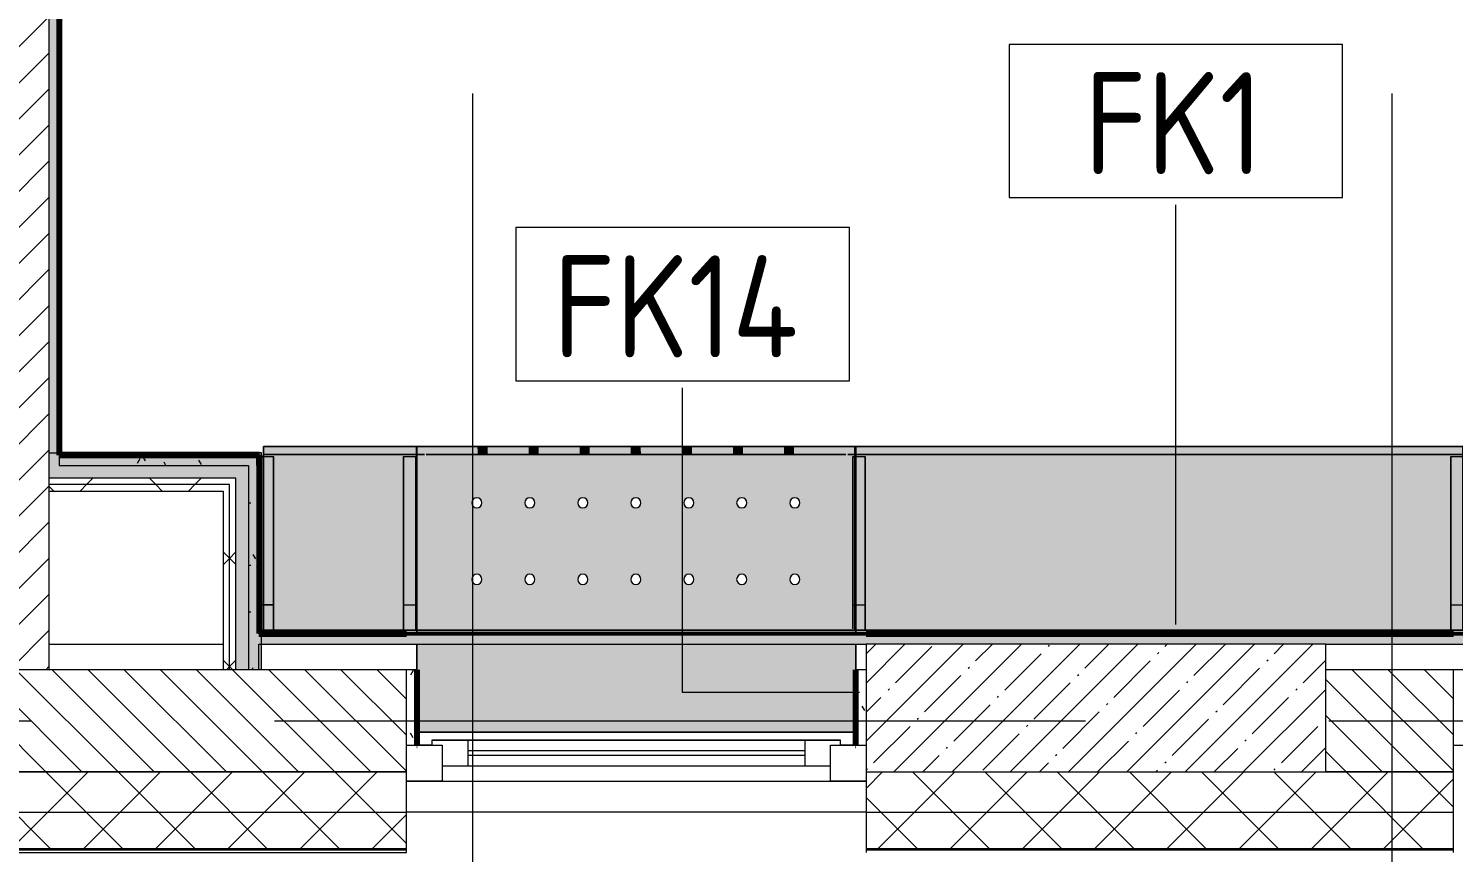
# Model space of a CAD drawing. Header units: millimetres. Extents: x 81711 to 274967, y -8553 to 29000.
# Drawn here: x 91990 to 94780, y -258 to 1356 of the extents above; entities that cross this region are included whole.
import ezdxf

# ---------------------------------------------------------------- set-up
doc = ezdxf.new("R2010")
doc.units = ezdxf.units.MM
doc.linetypes.add('Осевая', pattern=[3175, 635, -476.25, 1587.5, -476.25])
for name, color, linetype, lineweight in [('A-GLAZ', 7, 'Continuous', 9), ('A-GLAZ-1', 7, 'Continuous', 13), ('A-WALL', 7, 'Continuous', 9), ('A-WALL-IDEN', 7, 'Continuous', 9), ('I-WALL', 7, 'Continuous', 9), ('S-COLS', 7, 'Continuous', 9), ('Оси', 7, 'Continuous', 9), ('Оси-2', 7, 'Осевая', 9)]:
    doc.layers.add(name, color=color, linetype=linetype, lineweight=lineweight)
for name, color, linetype, lineweight, true_color in [('A-WALL-1', 7, 'Continuous', 9, 0xc0c0c0), ('A-WALL-2', 7, 'Continuous', 9, 0xff80c0), ('I-WALL-13', 7, 'Continuous', 53, 0xeaa7bf), ('I-WALL-19', 7, 'Continuous', 80, 0xffd2ff), ('I-WALL-5', 7, 'Continuous', 9, 0xc0c0c0), ('I-WALL-8', 7, 'Continuous', 80, 0xff80c0), ('S-WALL-ANLY', 7, 'Continuous', 13, 0x008040), ('S-WALL-ANLY-1', 7, 'Continuous', 5, 0x008040), ('Знаки-2', 9, 'Continuous', 9, 0x808080), ('Знаки-3', 7, 'Continuous', 9, 0xd1cabb), ('Знаки-5', 7, 'Continuous', 9, 0xc1bbaf), ('Знаки-6', 7, 'Continuous', 9, 0xaba79f), ('Знаки-7', 7, 'Continuous', 9, 0xd4ccbd), ('Знаки-8', 7, 'Continuous', 9, 0xccc5b7)]:
    doc.layers.add(name, color=color, linetype=linetype, lineweight=lineweight, true_color=true_color)
doc.layers.add('Знаки-4', color=7, linetype='Continuous', lineweight=9, transparency=0.5)
doc.styles.add('GOST Common', font='GOST_Common.ttf', dxfattribs={"width": 0.9, "height": 200})
pattern_1 = [(0, (0, 0), (121.92, 30.48), [10.058, -81.382, 10.058, -81.382, -487.68]), (0, (0, 0), (121.92, 30.48), [-182.88, 10.058, -172.822, 10.058, -81.382, -213.36]), (0, (0, 0), (121.92, 30.48), [-457.2, 10.058, -50.902, 10.058, -142.342]), (120, (45.72, 15.24), (-87.356454, 90.345817), [10.058, -81.382, 10.058, -81.382, -487.68]), (120, (45.72, 15.24), (-87.356454, 90.345817), [-182.88, 10.058, -172.822, 10.058, -81.382, -213.36]), (120, (45.72, 15.24), (-87.356454, 90.345817), [-457.2, 10.058, -50.902, 10.058, -142.342]), (240, (60.96, 76.2), (-34.563546, -120.825817), [10.058, -81.382, 10.058, -81.382, -487.68]), (240, (60.96, 76.2), (-34.563546, -120.825817), [-182.88, 10.058, -172.822, 10.058, -81.382, -213.36]), (240, (60.96, 76.2), (-34.563546, -120.825817), [-457.2, 10.058, -50.902, 10.058, -142.342])]
pattern_2 = [(45, (0, 0), (-106.06602, 106.06602), []), (135, (0, 0), (-106.06602, -106.06602), [])]

# ---------------------------------------------------------------- blocks, each defined once
blk = doc.blocks.new('120_Окно_СКБ_1Ст - 120_Окно_СКБ_1Ст 900х2500_h_ с форточкой-22876038-План отделки стен 1 этажа в осях 23_1-33')
at = {"layer": 'A-GLAZ'}
for p, q in [((450, -57), (-450, -57)), ((-330, -107), (330, -107)), ((-430, -127), (-400, -127)), ((330, -117), (-330, -117)), ((400, -127), (430, -127))]:
    blk.add_line(p, q, dxfattribs=at)
at = {"layer": 'A-GLAZ-1'}
for p, q in [((-450, -127), (-450, -57)), ((-450, -57), (-380, -57)), ((-380, -57), (-380, -127)), ((380, -127), (380, -57)), ((380, -57), (450, -57)), ((450, -57), (450, -127)), ((380, -87), (-380, -87)), ((-380, -87), (-380, -127)), ((-330, -137), (-330, -87)), ((330, -137), (330, -87)), ((380, -127), (380, -87)), ((-380, -127), (-450, -127)), ((-380, -127), (-400, -127)), ((-400, -127), (-400, -137)), ((-400, -137), (400, -137)), ((400, -137), (-400, -137)), ((450, -127), (380, -127)), ((400, -127), (380, -127)), ((400, -137), (400, -127))]:
    blk.add_line(p, q, dxfattribs=at)
blk = doc.blocks.new('BSC_Колонна _Прямоугольная - 250х900-V3-План отделки стен 1 этажа в осях 23_1-33')
at = {"layer": 'S-COLS'}
h = blk.add_hatch(dxfattribs=at)
h.set_pattern_fill('FP_36', color=256, style=0, pattern_type=2)
h.set_pattern_definition([(45, (-94080, -25), (-57.024626, 57.024626), []), (45, (-94022.975, -25), (-57.024626, 57.024626), [100.806, -20.161, 3.353, -16.808])])
h.paths.add_polyline_path([(-235.8, -125), (450, -125), (450, 125), (-450, 125), (-450, -125)])
for p, q in [((450, 125), (-450, 125)), ((-450, 125), (-450, -125)), ((450, -125), (450, 125)), ((-450, -125), (450, -125))]:
    blk.add_line(p, q, dxfattribs=at)
blk = doc.blocks.new('Зашивка радиатора_ с перфорацией М1_1 - Зашивка радиатора_ с перфорацией М1_1-V20-План отделки стен 1 этажа в осях 23_1-33')
at = {"layer": 'Знаки-4'}
h = blk.add_hatch(color=256, dxfattribs=at)
h.paths.add_polyline_path([(430, 380), (-430, 380), (-430, 207.4), (430, 207.4), (430, 257.4)])
h.paths.add_polyline_path([(430, 187.4), (-430, 187.4), (-430, 180), (430, 180)])
h = blk.add_hatch(color=256, dxfattribs=at)
h.paths.add_polyline_path([(1.1, 180), (-430, 180), (-430, -179.9), (430.2, -179.9), (430.2, 180)])
h.paths.add_polyline_path([(1, 90.4), (6, 89), (9.7, 85.4), (11, 80.4), (9.7, 75.4), (6, 71.7), (1, 70.4), (-4, 71.7), (-7.7, 75.4), (-9, 80.4), (-7.7, 85.4), (-4, 89), (-1.6, 90)])
h.paths.add_polyline_path([(-310.3, 90.4), (-305.3, 89), (-301.6, 85.4), (-300.3, 80.4), (-301.6, 75.4), (-305.3, 71.7), (-310.3, 70.4), (-315.3, 71.7), (-318.9, 75.4), (-320.3, 80.4), (-318.9, 85.4), (-315.3, 89), (-312.8, 90)])
h.paths.add_polyline_path([(312.2, 90.4), (317.2, 89), (320.9, 85.4), (322.2, 80.4), (320.9, 75.4), (317.2, 71.7), (312.2, 70.4), (307.2, 71.7), (303.6, 75.4), (302.2, 80.4), (303.6, 85.4), (307.2, 89), (309.7, 90)])
h.paths.add_polyline_path([(104.7, 90.4), (109.7, 89), (113.4, 85.4), (114.7, 80.4), (113.4, 75.4), (109.7, 71.7), (104.7, 70.4), (99.7, 71.7), (96.1, 75.4), (94.7, 80.4), (96.1, 85.4), (99.7, 89), (102.2, 90)])
h.paths.add_polyline_path([(208.5, 90.4), (213.5, 89), (217.2, 85.4), (218.5, 80.4), (217.2, 75.4), (213.5, 71.7), (208.5, 70.4), (203.5, 71.7), (199.8, 75.4), (198.5, 80.4), (199.8, 85.4), (203.5, 89), (205.9, 90)])
h.paths.add_polyline_path([(-102.8, 90.4), (-97.8, 89), (-94.1, 85.4), (-92.8, 80.4), (-94.1, 75.4), (-97.8, 71.7), (-102.8, 70.4), (-107.8, 71.7), (-111.4, 75.4), (-112.8, 80.4), (-111.4, 85.4), (-107.8, 89), (-105.3, 90)])
h.paths.add_polyline_path([(-206.5, 90.4), (-201.5, 89), (-197.8, 85.4), (-196.5, 80.4), (-197.8, 75.4), (-201.5, 71.7), (-206.5, 70.4), (-211.5, 71.7), (-215.2, 75.4), (-216.5, 80.4), (-215.2, 85.4), (-211.5, 89), (-209.1, 90)])
h.paths.add_polyline_path([(104.7, -59.6), (109.7, -61), (113.4, -64.6), (114.7, -69.6), (113.4, -74.6), (109.7, -78.3), (104.7, -79.6), (99.7, -78.3), (96.1, -74.6), (94.7, -69.6), (96.1, -64.6), (99.7, -61), (102.2, -60)])
h.paths.add_polyline_path([(-102.8, -59.6), (-97.8, -61), (-94.1, -64.6), (-92.8, -69.6), (-94.1, -74.6), (-97.8, -78.3), (-102.8, -79.6), (-107.8, -78.3), (-111.4, -74.6), (-112.8, -69.6), (-111.4, -64.6), (-107.8, -61), (-105.3, -60)])
h.paths.add_polyline_path([(1, -59.6), (6, -61), (9.7, -64.6), (11, -69.6), (9.7, -74.6), (6, -78.3), (1, -79.6), (-4, -78.3), (-7.7, -74.6), (-9, -69.6), (-7.7, -64.6), (-4, -61), (-1.6, -60)])
h.paths.add_polyline_path([(-206.5, -59.6), (-201.5, -61), (-197.8, -64.6), (-196.5, -69.6), (-197.8, -74.6), (-201.5, -78.3), (-206.5, -79.6), (-211.5, -78.3), (-215.2, -74.6), (-216.5, -69.6), (-215.2, -64.6), (-211.5, -61), (-209.1, -60)])
h.paths.add_polyline_path([(312.2, -59.6), (317.2, -61), (320.9, -64.6), (322.2, -69.6), (320.9, -74.6), (317.2, -78.3), (312.2, -79.6), (307.2, -78.3), (303.6, -74.6), (302.2, -69.6), (303.6, -64.6), (307.2, -61), (309.7, -60)])
h.paths.add_polyline_path([(-310.3, -59.6), (-305.3, -61), (-301.6, -64.6), (-300.3, -69.6), (-301.6, -74.6), (-305.3, -78.3), (-310.3, -79.6), (-315.3, -78.3), (-318.9, -74.6), (-320.3, -69.6), (-318.9, -64.6), (-315.3, -61), (-312.8, -60)])
h.paths.add_polyline_path([(208.5, -59.6), (213.5, -61), (217.2, -64.6), (218.5, -69.6), (217.2, -74.6), (213.5, -78.3), (208.5, -79.6), (203.5, -78.3), (199.8, -74.6), (198.5, -69.6), (199.8, -64.6), (203.5, -61), (205.9, -60)])
for points in [[(250.6, -163.9), (-430, -163.9), (-430, -179.9), (430, -179.7), (430, -163.9), (309.7, -163.9)], [(-319, -163.9), (-318.3, -179.9), (-279, -179.9), (-279.7, -163.9), (-318.9, -163.9)], [(-299, -163.9), (-309, -163.9), (-308.7, -179.9), (-289, -179.9), (-289.3, -163.9), (-296.4, -163.9)], [(-219, -163.9), (-218.3, -179.9), (-179, -179.9), (-179.7, -163.9), (-218.3, -163.9)], [(-199, -163.9), (-209, -163.9), (-208.7, -179.9), (-189, -179.9), (-189.3, -163.9), (-196.4, -163.9)], [(-101.6, -163.9), (-119, -163.9), (-118.3, -179.9), (-79, -179.9), (-79.7, -163.9), (-99, -163.9)], [(-99, -163.9), (-109, -163.9), (-108.7, -179.9), (-89, -179.9), (-89.3, -163.9), (-96.4, -163.9)], [(-99, -163.9), (-109, -163.9), (-108.7, -179.9), (-89, -179.9), (-89.3, -163.9), (-96.4, -163.9)], [(1, -163.9), (-19, -163.9), (-18.3, -179.9), (21, -179.9), (20.3, -163.9), (1.1, -163.9)], [(1, -163.9), (-9, -163.9), (-8.7, -179.9), (11, -179.9), (10.7, -163.9), (1.1, -163.9)], [(103.6, -163.9), (81, -163.9), (81.7, -179.9), (121, -179.9), (120.3, -163.9), (104.7, -163.9)], [(101, -163.9), (91, -163.9), (91.3, -179.9), (111, -179.9), (110.7, -163.9), (103.6, -163.9)], [(181, -163.9), (181.7, -179.9), (221, -179.9), (220.3, -163.9), (181.7, -163.9)], [(201, -163.9), (191, -163.9), (191.3, -179.9), (211, -179.9), (210.7, -163.9), (203.6, -163.9)], [(201, -163.9), (191, -163.9), (191.3, -179.9), (211, -179.9), (210.7, -163.9), (203.6, -163.9)], [(321, -163.9), (281, -163.9), (281.7, -179.9), (321, -179.9), (321, -166.7)], [(301, -163.9), (291, -163.9), (291.3, -179.9), (311, -179.9), (310.7, -163.9), (303.6, -163.9)]]:
    blk.add_hatch(color=256, dxfattribs=at).paths.add_polyline_path(points)
at = {"layer": 'Знаки-2'}
for p, q in [((430, 380), (-430, 380)), ((-430, 257.4), (-430, 207.4)), ((430, 207.4), (430, 257.4)), ((-430, 187.4), (-430, 180)), ((-430, 180), (430, 180)), ((430.2, 180), (-430, 180)), ((-430, 180), (-430, -179.9)), ((430, 180), (430, 187.4)), ((430.2, -179.9), (430.2, 180)), ((-430, -179.9), (430.2, -179.9))]:
    blk.add_line(p, q, dxfattribs=at)
for centre, start, end in [((-310.3, 80.4), 0, 180), ((-206.5, 80.4), 0, 180), ((-102.8, 80.4), 0, 180), ((1, 80.4), 0, 180), ((104.7, 80.4), 0, 180), ((208.5, 80.4), 0, 180), ((312.2, 80.4), 0, 180), ((-310.3, 80.4), 180, 0), ((-206.5, 80.4), 180, 360), ((-102.8, 80.4), 180, 0), ((1, 80.4), 180, 0), ((104.7, 80.4), 180, 360), ((208.5, 80.4), 180, 0), ((312.2, 80.4), 180, 0), ((-310.3, -69.6), 0, 180), ((-310.3, -69.6), 180, 0), ((-206.5, -69.6), 0, 180), ((-206.5, -69.6), 180, 0), ((-102.8, -69.6), 0, 180), ((-102.8, -69.6), 180, 0), ((1, -69.6), 0, 180), ((1, -69.6), 180, 0), ((104.7, -69.6), 0, 180), ((104.7, -69.6), 180, 0), ((208.5, -69.6), 0, 180), ((208.5, -69.6), 180, 0), ((312.2, -69.6), 0, 180), ((312.2, -69.6), 180, 0)]:
    blk.add_arc(centre, 10, start, end, dxfattribs=at)
at = {"layer": 'Знаки-3'}
for p, q in [((-428.1, -163.9), (-430, -163.9)), ((-430, -163.9), (-430, -179.9)), ((-304.2, -163.9), (-307.7, -163.9)), ((-294, -163.9), (-304, -163.9)), ((-290.3, -163.9), (-293.8, -163.9)), ((-204.2, -163.9), (-207.7, -163.9)), ((-194, -163.9), (-204, -163.9)), ((-190.3, -163.9), (-193.8, -163.9)), ((-107.7, -163.9), (-104.2, -163.9)), ((-104.2, -163.9), (-107.7, -163.9)), ((-104, -163.9), (-94, -163.9)), ((-94, -163.9), (-104, -163.9)), ((-93.8, -163.9), (-90.3, -163.9)), ((-90.3, -163.9), (-93.8, -163.9)), ((-4.2, -163.9), (-7.7, -163.9)), ((1, -163.9), (-4, -163.9)), ((6, -163.9), (1.1, -163.9)), ((9.7, -163.9), (6.2, -163.9)), ((95.8, -163.9), (92.3, -163.9)), ((106, -163.9), (96, -163.9)), ((109.7, -163.9), (106.2, -163.9)), ((192.3, -163.9), (195.8, -163.9)), ((195.8, -163.9), (192.3, -163.9)), ((196, -163.9), (206, -163.9)), ((201, -163.9), (196, -163.9)), ((206, -163.9), (201, -163.9)), ((206.2, -163.9), (209.7, -163.9)), ((209.7, -163.9), (206.2, -163.9)), ((295.8, -163.9), (292.3, -163.9)), ((306, -163.9), (296, -163.9)), ((309.7, -163.9), (306.2, -163.9)), ((430, -163.9), (430, -179.7)), ((-430, -179.9), (-428.1, -179.9)), ((-307.7, -179.9), (-304.2, -179.9)), ((-304, -179.9), (-294, -179.9)), ((-293.8, -179.9), (-290.3, -179.9)), ((-207.7, -179.9), (-204.2, -179.9)), ((-204, -179.9), (-194, -179.9)), ((-193.8, -179.9), (-190.3, -179.9)), ((-107.7, -179.9), (-104.2, -179.9)), ((-104.2, -179.9), (-107.7, -179.9)), ((-104, -179.9), (-94, -179.9)), ((-94, -179.9), (-104, -179.9)), ((-93.8, -179.9), (-90.3, -179.9)), ((-90.3, -179.9), (-93.8, -179.9)), ((-7.7, -179.9), (-4.2, -179.9)), ((-4, -179.9), (1, -179.9)), ((1.1, -179.9), (6, -179.9)), ((6.2, -179.9), (9.7, -179.9)), ((92.3, -179.9), (95.8, -179.9)), ((96, -179.9), (106, -179.9)), ((106.2, -179.9), (109.7, -179.9)), ((192.3, -179.9), (195.8, -179.9)), ((195.8, -179.9), (192.3, -179.9)), ((196, -179.9), (206, -179.9)), ((206, -179.9), (196, -179.9)), ((206.2, -179.9), (209.7, -179.9)), ((209.7, -179.9), (206.2, -179.9)), ((292.3, -179.9), (295.8, -179.9)), ((296, -179.9), (306, -179.9)), ((306.2, -179.9), (309.7, -179.9))]:
    blk.add_line(p, q, dxfattribs=at)
at = {"layer": 'Знаки-5'}
for p, q in [((-430, 257.4), (-430, 380)), ((430, 380), (430, 257.4)), ((-430, -179.9), (-430, 180)), ((430, 180), (-427.8, 180)), ((-427.8, 180), (430, 180)), ((430.2, 180), (430.2, -179.9)), ((-430, -163.9), (-427.8, -163.9)), ((-430, -163.9), (-430, -179.9)), ((-414.4, -163.9), (-427.8, -163.9)), ((-394.9, -163.9), (-410.5, -163.9)), ((-319, -163.9), (-394.3, -163.9)), ((-319, -163.9), (-309, -163.9)), ((-279, -163.9), (-319, -163.9)), ((-309, -163.9), (-279, -163.9)), ((-219, -163.9), (-279, -163.9)), ((-219, -163.9), (-209, -163.9)), ((-209, -163.9), (-219, -163.9)), ((-209, -163.9), (-189, -163.9)), ((-204, -163.9), (-209, -163.9)), ((-189, -163.9), (-204, -163.9)), ((-189, -163.9), (-179, -163.9)), ((-179, -163.9), (-189, -163.9)), ((-119, -163.9), (-179, -163.9)), ((-119, -163.9), (-109, -163.9)), ((-109, -163.9), (-119, -163.9)), ((-109, -163.9), (-104, -163.9)), ((-89, -163.9), (-109, -163.9)), ((-104, -163.9), (-89, -163.9)), ((-89, -163.9), (-79, -163.9)), ((-79, -163.9), (-89, -163.9)), ((-19, -163.9), (-79, -163.9)), ((-19, -163.9), (21, -163.9)), ((-9, -163.9), (-19, -163.9)), ((21, -163.9), (-9, -163.9)), ((81, -163.9), (21, -163.9)), ((81, -163.9), (91, -163.9)), ((86.9, -163.9), (81, -163.9)), ((91, -163.9), (86.9, -163.9)), ((91, -163.9), (92.3, -163.9)), ((92.3, -163.9), (91, -163.9)), ((92.3, -163.9), (103.6, -163.9)), ((103.6, -163.9), (92.3, -163.9)), ((103.6, -163.9), (111, -163.9)), ((111, -163.9), (103.6, -163.9)), ((111, -163.9), (118.3, -163.9)), ((121, -163.9), (111, -163.9)), ((118.3, -163.9), (121, -163.9)), ((181, -163.9), (121, -163.9)), ((181, -163.9), (191, -163.9)), ((183.7, -163.9), (181, -163.9)), ((191, -163.9), (183.7, -163.9)), ((191, -163.9), (193.9, -163.9)), ((191.3, -163.9), (191, -163.9)), ((201, -163.9), (191.3, -163.9)), ((193.9, -163.9), (206, -163.9)), ((210.7, -163.9), (201, -163.9)), ((206, -163.9), (211, -163.9)), ((211, -163.9), (210.7, -163.9)), ((211, -163.9), (221, -163.9)), ((220.3, -163.9), (211, -163.9)), ((221, -163.9), (220.3, -163.9)), ((281, -163.9), (221, -163.9)), ((281, -163.9), (286.9, -163.9)), ((295.8, -163.9), (281, -163.9)), ((286.9, -163.9), (311, -163.9)), ((320.3, -163.9), (295.8, -163.9)), ((311, -163.9), (321, -163.9)), ((321, -163.9), (320.3, -163.9)), ((394.9, -163.9), (321, -163.9)), ((411.1, -163.9), (395.4, -163.9)), ((430, -163.9), (414.9, -163.9)), ((430, -179.7), (430, -163.9)), ((-427.8, -179.9), (-430, -179.9)), ((-427.8, -179.9), (-430, -179.9)), ((-427.8, -179.9), (-319, -179.9)), ((-319, -179.9), (-279.7, -179.9)), ((-304.2, -179.9), (-319, -179.9)), ((-284.9, -179.9), (-304.2, -179.9)), ((-279, -179.9), (-284.9, -179.9)), ((-279.7, -179.9), (-279, -179.9)), ((-279, -179.9), (-219, -179.9)), ((-219, -179.9), (-209, -179.9)), ((-209, -179.9), (-219, -179.9)), ((-209, -179.9), (-206.1, -179.9)), ((-189, -179.9), (-209, -179.9)), ((-206.1, -179.9), (-196.4, -179.9)), ((-196.4, -179.9), (-189.3, -179.9)), ((-189.3, -179.9), (-189, -179.9)), ((-189, -179.9), (-179, -179.9)), ((-179, -179.9), (-189, -179.9)), ((-179, -179.9), (-119, -179.9)), ((-119, -179.9), (-109, -179.9)), ((-109, -179.9), (-119, -179.9)), ((-109, -179.9), (-89.3, -179.9)), ((-101.6, -179.9), (-109, -179.9)), ((-91.9, -179.9), (-101.6, -179.9)), ((-89, -179.9), (-91.9, -179.9)), ((-89.3, -179.9), (-89, -179.9)), ((-89, -179.9), (-79, -179.9)), ((-79, -179.9), (-89, -179.9)), ((-79, -179.9), (-19, -179.9)), ((-19, -179.9), (-13.1, -179.9)), ((20.3, -179.9), (-19, -179.9)), ((-13.1, -179.9), (11, -179.9)), ((11, -179.9), (21, -179.9)), ((21, -179.9), (20.3, -179.9)), ((21, -179.9), (81, -179.9)), ((81, -179.9), (91, -179.9)), ((86.9, -179.9), (81, -179.9)), ((91, -179.9), (86.9, -179.9)), ((91, -179.9), (91.3, -179.9)), ((111, -179.9), (91, -179.9)), ((91.3, -179.9), (98.4, -179.9)), ((98.4, -179.9), (111, -179.9)), ((111, -179.9), (121, -179.9)), ((121, -179.9), (111, -179.9)), ((121, -179.9), (181, -179.9)), ((181, -179.9), (191, -179.9)), ((186.9, -179.9), (181, -179.9)), ((191, -179.9), (186.9, -179.9)), ((191, -179.9), (198.4, -179.9)), ((210.7, -179.9), (191, -179.9)), ((198.4, -179.9), (208.1, -179.9)), ((208.1, -179.9), (211, -179.9)), ((211, -179.9), (210.7, -179.9)), ((211, -179.9), (221, -179.9)), ((221, -179.9), (211, -179.9)), ((221, -179.9), (281, -179.9)), ((281, -179.9), (283.7, -179.9)), ((321, -179.9), (281, -179.9)), ((283.7, -179.9), (306.2, -179.9)), ((306.2, -179.9), (321, -179.9)), ((321, -179.9), (430, -179.9))]:
    blk.add_line(p, q, dxfattribs=at)
at = {"layer": 'Знаки-6'}
for p, q in [((-430, 380), (430, 380)), ((-430, 207.4), (-430, 257.4)), ((430, 257.4), (430, 207.4)), ((-430, 180), (-430, 187.4)), ((430, 187.4), (430, 180)), ((-427.8, -163.9), (-414.4, -163.9)), ((-410.5, -163.9), (-394.9, -163.9)), ((-394.3, -163.9), (394.9, -163.9)), ((395.4, -163.9), (411.1, -163.9)), ((414.9, -163.9), (430, -163.9)), ((430, -179.9), (-427.8, -179.9)), ((430, -179.9), (-427.8, -179.9))]:
    blk.add_line(p, q, dxfattribs=at)
for centre, start, end in [((-310.3, 80.4), 0, 180), ((-206.5, 80.4), 0, 180), ((-102.8, 80.4), 0, 180), ((1, 80.4), 90, 180), ((1, 80.4), 0, 89.5157), ((104.7, 80.4), 0, 180), ((208.5, 80.4), 0, 180), ((312.2, 80.4), 0, 180), ((-310.3, 80.4), 180, 360), ((-206.5, 80.4), 180, 360), ((-102.8, 80.4), 180, 360), ((1, 80.4), 180, 360), ((104.7, 80.4), 180, 360), ((208.5, 80.4), 180, 360), ((312.2, 80.4), 180, 0), ((-310.3, -69.6), 0, 180), ((-310.3, -69.6), 180, 360), ((-206.5, -69.6), 0, 180), ((-206.5, -69.6), 180, 360), ((-102.8, -69.6), 0, 180), ((-102.8, -69.6), 180, 360), ((1, -69.6), 0, 180), ((1, -69.6), 180, 270), ((1, -69.6), 270.4843, 360), ((104.7, -69.6), 0, 180), ((104.7, -69.6), 180, 360), ((208.5, -69.6), 0, 180), ((208.5, -69.6), 180, 360), ((312.2, -69.6), 0, 180), ((312.2, -69.6), 180, 360)]:
    blk.add_arc(centre, 10, start, end, dxfattribs=at)
at = {"layer": 'Знаки-7'}
for p, q in [((-104.2, -163.9), (-107.7, -163.9)), ((-94, -163.9), (-104, -163.9)), ((-90.3, -163.9), (-93.8, -163.9)), ((1, -163.9), (1.1, -163.9)), ((1.1, -163.9), (1, -163.9)), ((195.8, -163.9), (192.3, -163.9)), ((206, -163.9), (196, -163.9)), ((209.7, -163.9), (206.2, -163.9)), ((-107.7, -179.9), (-104.2, -179.9)), ((-104, -179.9), (-94, -179.9)), ((-93.8, -179.9), (-90.3, -179.9)), ((1, -179.9), (1.1, -179.9)), ((1.1, -179.9), (1, -179.9)), ((192.3, -179.9), (195.8, -179.9)), ((196, -179.9), (206, -179.9)), ((206.2, -179.9), (209.7, -179.9))]:
    blk.add_line(p, q, dxfattribs=at)
for centre, start, end in [((1, 80.4), 89.5157, 90), ((1, -69.6), 270, 270.4843)]:
    blk.add_arc(centre, 10, start, end, dxfattribs=at)
at = {"layer": 'Знаки-8'}
for p, q in [((-427.8, 180), (-430, 180)), ((-430, 180), (-427.8, 180)), ((-309, -163.9), (-318.3, -163.9)), ((-309, -163.9), (-304.2, -163.9)), ((-304.2, -163.9), (-309, -163.9)), ((-304, -163.9), (-294, -163.9)), ((-294, -163.9), (-304, -163.9)), ((-293.8, -163.9), (-289, -163.9)), ((-289, -163.9), (-293.8, -163.9)), ((-279.7, -163.9), (-289, -163.9)), ((-209, -163.9), (-218.3, -163.9)), ((-207.7, -163.9), (-204.2, -163.9)), ((-204.2, -163.9), (-207.7, -163.9)), ((-204, -163.9), (-194, -163.9)), ((-194, -163.9), (-204, -163.9)), ((-193.8, -163.9), (-190.3, -163.9)), ((-190.3, -163.9), (-193.8, -163.9)), ((-179.7, -163.9), (-189, -163.9)), ((-109, -163.9), (-118.3, -163.9)), ((-109, -163.9), (-89, -163.9)), ((-89, -163.9), (-109, -163.9)), ((-79.7, -163.9), (-89, -163.9)), ((-9, -163.9), (-18.3, -163.9)), ((-9, -163.9), (-4.2, -163.9)), ((-4.2, -163.9), (-9, -163.9)), ((-4, -163.9), (1, -163.9)), ((1, -163.9), (-4, -163.9)), ((1.1, -163.9), (6, -163.9)), ((6, -163.9), (1.1, -163.9)), ((6.2, -163.9), (11, -163.9)), ((11, -163.9), (6.2, -163.9)), ((20.3, -163.9), (11, -163.9)), ((91, -163.9), (81.7, -163.9)), ((92.3, -163.9), (95.8, -163.9)), ((95.8, -163.9), (92.3, -163.9)), ((96, -163.9), (106, -163.9)), ((106, -163.9), (96, -163.9)), ((106.2, -163.9), (109.7, -163.9)), ((109.7, -163.9), (106.2, -163.9)), ((120.3, -163.9), (111, -163.9)), ((191, -163.9), (181.7, -163.9)), ((191, -163.9), (211, -163.9)), ((211, -163.9), (191, -163.9)), ((220.3, -163.9), (211, -163.9)), ((291, -163.9), (281.7, -163.9)), ((291, -163.9), (295.8, -163.9)), ((295.8, -163.9), (291, -163.9)), ((296, -163.9), (306, -163.9)), ((306, -163.9), (296, -163.9)), ((306.2, -163.9), (311, -163.9)), ((311, -163.9), (306.2, -163.9)), ((320.3, -163.9), (311, -163.9)), ((-318.3, -179.9), (-309, -179.9)), ((-309, -179.9), (-307.7, -179.9)), ((-308.7, -179.9), (-309, -179.9)), ((-304.2, -179.9), (-308.7, -179.9)), ((-307.7, -179.9), (-304.2, -179.9)), ((-304, -179.9), (-301.6, -179.9)), ((-296.4, -179.9), (-304, -179.9)), ((-301.6, -179.9), (-294, -179.9)), ((-294, -179.9), (-296.4, -179.9)), ((-293.8, -179.9), (-289.3, -179.9)), ((-290.3, -179.9), (-293.8, -179.9)), ((-289, -179.9), (-290.3, -179.9)), ((-289.3, -179.9), (-289, -179.9)), ((-289, -179.9), (-279.7, -179.9)), ((-218.3, -179.9), (-209, -179.9)), ((-207.7, -179.9), (-204.2, -179.9)), ((-204.2, -179.9), (-207.7, -179.9)), ((-204, -179.9), (-194, -179.9)), ((-199, -179.9), (-204, -179.9)), ((-194, -179.9), (-199, -179.9)), ((-193.8, -179.9), (-190.3, -179.9)), ((-190.3, -179.9), (-193.8, -179.9)), ((-189, -179.9), (-179.7, -179.9)), ((-118.3, -179.9), (-109, -179.9)), ((-109, -179.9), (-107.7, -179.9)), ((-107.7, -179.9), (-109, -179.9)), ((-107.7, -179.9), (-90.3, -179.9)), ((-99, -179.9), (-107.7, -179.9)), ((-90.3, -179.9), (-99, -179.9)), ((-90.3, -179.9), (-89, -179.9)), ((-89, -179.9), (-90.3, -179.9)), ((-89, -179.9), (-79.7, -179.9)), ((-18.3, -179.9), (-9, -179.9)), ((-9, -179.9), (-6.1, -179.9)), ((-8.7, -179.9), (-9, -179.9)), ((-4.2, -179.9), (-8.7, -179.9)), ((-6.1, -179.9), (-4.2, -179.9)), ((-4, -179.9), (1, -179.9)), ((1, -179.9), (-4, -179.9)), ((1.1, -179.9), (6, -179.9)), ((3.6, -179.9), (1.1, -179.9)), ((6, -179.9), (3.6, -179.9)), ((6.2, -179.9), (9.7, -179.9)), ((10.7, -179.9), (6.2, -179.9)), ((9.7, -179.9), (11, -179.9)), ((11, -179.9), (10.7, -179.9)), ((11, -179.9), (20.3, -179.9)), ((81.7, -179.9), (91, -179.9)), ((92.3, -179.9), (95.8, -179.9)), ((95.8, -179.9), (92.3, -179.9)), ((96, -179.9), (106, -179.9)), ((106, -179.9), (96, -179.9)), ((106.2, -179.9), (109.7, -179.9)), ((109.7, -179.9), (106.2, -179.9)), ((111, -179.9), (120.3, -179.9)), ((181.7, -179.9), (191, -179.9)), ((191, -179.9), (192.3, -179.9)), ((203.6, -179.9), (191, -179.9)), ((192.3, -179.9), (201, -179.9)), ((201, -179.9), (208.1, -179.9)), ((206, -179.9), (203.6, -179.9)), ((210.7, -179.9), (206, -179.9)), ((208.1, -179.9), (209.7, -179.9)), ((209.7, -179.9), (211, -179.9)), ((211, -179.9), (210.7, -179.9)), ((211, -179.9), (220.3, -179.9)), ((281.7, -179.9), (291, -179.9)), ((291, -179.9), (295.8, -179.9)), ((295.8, -179.9), (291, -179.9)), ((296, -179.9), (306, -179.9)), ((306, -179.9), (296, -179.9)), ((306.2, -179.9), (311, -179.9)), ((311, -179.9), (306.2, -179.9)), ((311, -179.9), (320.3, -179.9))]:
    blk.add_line(p, q, dxfattribs=at)
blk = doc.blocks.new('Зашивка без перфорации М3_2_1 - М3_2_1-31134930-План отделки стен 1 этажа в осях 23_1-33')
at = {"layer": 'Знаки-4'}
for points in [[(-193.6, 180), (-430, 180), (-430, -179.9), (-129.8, -179.9), (-129.8, 180)], [(-130, -163.9), (-430, -163.9), (-429.8, -179.9), (-130, -179.9)]]:
    blk.add_hatch(color=256, dxfattribs=at).paths.add_polyline_path(points)
at = {"layer": 'Знаки-2'}
for p, q in [((-129.8, 180), (-430, 180)), ((-430, 180), (-430, -179.9)), ((-129.8, -179.9), (-129.8, 180)), ((-430, -179.9), (-129.8, -179.9))]:
    blk.add_line(p, q, dxfattribs=at)
at = {"layer": 'Знаки-3'}
blk.add_line((-430, -163.9), (-430, -179.7), dxfattribs=at)
at = {"layer": 'Знаки-5'}
for p, q in [((-430, -179.7), (-430, 179.5)), ((-428.2, 180), (-404.2, 180)), ((-150, 180), (-129.8, 180)), ((-129.8, 180), (-129.8, -160)), ((-430, -163.9), (-430, -179.7)), ((-130, -163.9), (-429.8, -163.9)), ((-130, -163.9), (-130, -179.9)), ((-429.8, -179.9), (-130, -179.9))]:
    blk.add_line(p, q, dxfattribs=at)
at = {"layer": 'Знаки-6'}
for p, q in [((-429.8, 180), (-428.2, 180)), ((-404.2, 180), (-150, 180)), ((-429.8, -163.9), (-130, -163.9)), ((-130, -179.9), (-130, -163.9)), ((-129.8, -160), (-129.8, -179.9)), ((-129.8, -179.9), (-429.8, -179.9)), ((-130, -179.9), (-429.8, -179.9))]:
    blk.add_line(p, q, dxfattribs=at)
blk = doc.blocks.new('Зашивка_ торцевая панель - Зашивка_ торцевая панель Т2-V32-План отделки стен 1 этажа в осях 23_1-33')
at = {"layer": 'Знаки-4'}
blk.add_hatch(color=256, dxfattribs=at).paths.add_polyline_path([(-406, -160), (-406, 180), (-430, 180), (-430, -160), (-426.2, -160)])
at = {"layer": 'Знаки-2'}
for p, q in [((-430, 180), (-426.2, 180)), ((-430, -160), (-426.2, -160))]:
    blk.add_line(p, q, dxfattribs=at)
at = {"layer": 'Знаки-5'}
for p, q in [((-430, 180), (-430, 112.6)), ((-426.2, 180), (-406, 180)), ((-406, -110), (-406, 180)), ((-406, -110), (-426.2, -110)), ((-426.2, -110), (-406, -110)), ((-406, -160), (-406, -110)), ((-426.2, -160), (-406, -160))]:
    blk.add_line(p, q, dxfattribs=at)
at = {"layer": 'Знаки-6'}
for p, q in [((-430, 180), (-426.2, 180)), ((-426.2, 180), (-406, 180)), ((-406, 180), (-406, -160)), ((-426.2, -110), (-430, -110)), ((-430, -110), (-426.2, -110)), ((-430, -160), (-426.2, -160)), ((-426.2, -160), (-406, -160))]:
    blk.add_line(p, q, dxfattribs=at)
blk = doc.blocks.new('Зашивка_ опоясывающая панель - Зашивка_ опоясывающая панель Т2_1-31135794-План отделки стен 1 этажа в осях 23_1-33')
at = {"layer": 'Знаки-4'}
for points in [[(-406, -110), (-406, 180), (-430, 180), (-430, -110)], [(-430, -160), (-406, -160), (-406, 180), (-430, 180), (-430, -117.8)]]:
    blk.add_hatch(color=256, dxfattribs=at).paths.add_polyline_path(points)
at = {"layer": 'Знаки-5'}
for p, q in [((-430, 180), (-430, -110)), ((-430, -110), (-430, 180)), ((-430, 180), (-406, 180)), ((-430, 180), (-406, 180)), ((-406, 180), (-406, -110)), ((-406, -110), (-406, 180)), ((-430, -110), (-430, -160)), ((-430, -110), (-406, -110)), ((-430, -110), (-406, -110)), ((-406, -160), (-406, -110)), ((-406, -160), (-430, -160))]:
    blk.add_line(p, q, dxfattribs=at)
at = {"layer": 'Знаки-6'}
for p, q in [((-430, -160), (-430, 180)), ((-430, 180), (-406, 180)), ((-406, 180), (-406, -160)), ((-430, -160), (-406, -160))]:
    blk.add_line(p, q, dxfattribs=at)
at = {"layer": 'Знаки-8'}
for p, q in [((-430, 180), (-430, -110)), ((-430, 180), (-406, 180)), ((-406, -110), (-406, 180))]:
    blk.add_line(p, q, dxfattribs=at)
blk = doc.blocks.new('Зашивка_ опоясывающая панель - Зашивка_ опоясывающая панель Т2_1-V48-План отделки стен 1 этажа в осях 23_1-33')
at = {"layer": 'Знаки-4'}
for points in [[(-406, -110), (-406, 180), (-430, 180), (-430, -110), (-424.2, -110)], [(-426.4, -160), (-406, -160), (-406, 180), (-430, 180), (-430, -160)]]:
    blk.add_hatch(color=256, dxfattribs=at).paths.add_polyline_path(points)
at = {"layer": 'Знаки-2'}
blk.add_line((-430, -155.7), (-430, -154.5), dxfattribs=at)
at = {"layer": 'Знаки-3'}
for p, q in [((-426.4, 180), (-424.2, 180)), ((-424.2, -160), (-426.4, -160))]:
    blk.add_line(p, q, dxfattribs=at)
at = {"layer": 'Знаки-5'}
for p, q in [((-430, 180), (-430, -110)), ((-430, -110), (-430, 180)), ((-430, 180), (-426.4, 180)), ((-430, 180), (-426.4, 180)), ((-426.4, 180), (-424.2, 180)), ((-424.2, 180), (-406, 180)), ((-424.2, 180), (-406, 180)), ((-406, 180), (-406, -110)), ((-406, -110), (-406, 180)), ((-430, -110), (-430, -146.9)), ((-430, -110), (-426.4, -110)), ((-430, -110), (-426.4, -110)), ((-424.2, -110), (-406, -110)), ((-424.2, -110), (-406, -110)), ((-406, -160), (-406, -110)), ((-430, -147.2), (-430, -154.5)), ((-430, -155.7), (-430, -157.6)), ((-430, -158.8), (-430, -160)), ((-430, -160), (-426.4, -160)), ((-406, -160), (-424.2, -160))]:
    blk.add_line(p, q, dxfattribs=at)
at = {"layer": 'Знаки-6'}
for p, q in [((-430, -146.9), (-430, 180)), ((-430, 180), (-426.4, 180)), ((-424.2, 180), (-406, 180)), ((-406, 180), (-406, -160)), ((-430, -154.5), (-430, -147.2)), ((-430, -154.5), (-430, -155.7)), ((-430, -157.6), (-430, -155.7)), ((-430, -160), (-430, -158.8)), ((-424.2, -160), (-406, -160))]:
    blk.add_line(p, q, dxfattribs=at)
at = {"layer": 'Знаки-8'}
for p, q in [((-430, 180), (-430, -110)), ((-430, 180), (-426.4, 180)), ((-426.4, 180), (-424.2, 180)), ((-426.4, 180), (-424.2, 180)), ((-424.2, 180), (-406, 180)), ((-406, -110), (-406, 180)), ((-426.4, -110), (-424.2, -110)), ((-426.4, -110), (-424.2, -110)), ((-426.4, -160), (-430, -160)), ((-426.4, -160), (-424.2, -160))]:
    blk.add_line(p, q, dxfattribs=at)
blk = doc.blocks.new('Зашивка_ опоясывающая панель - Зашивка_ опоясывающая панель Т2_1-V49-План отделки стен 1 этажа в осях 23_1-33')
at = {"layer": 'Знаки-4'}
for points in [[(-406.2, -110), (-406, -110), (-406.5, 180), (-430, 180), (-430, -110), (-406.5, -110)], [(-406.4, -160), (-406, -159.2), (-406.5, 180), (-430, 180), (-430, -160), (-406.5, -160)]]:
    blk.add_hatch(color=256, dxfattribs=at).paths.add_polyline_path(points)
at = {"layer": 'Знаки-5'}
for p, q in [((-430, 180), (-430, -110)), ((-430, -110), (-430, 180)), ((-430, 180), (-406.5, 180)), ((-430, 180), (-406.5, 180)), ((-406, 180), (-406, -110)), ((-406, -110), (-406, 180)), ((-430, -110), (-430, -160)), ((-430, -110), (-406.5, -110)), ((-430, -110), (-406.5, -110)), ((-406, -159.2), (-406, -110)), ((-406.5, -160), (-430, -160))]:
    blk.add_line(p, q, dxfattribs=at)
at = {"layer": 'Знаки-6'}
for p, q in [((-430, -160), (-430, 180)), ((-430, 180), (-406.5, 180)), ((-406, 180), (-406, -159.2)), ((-430, -160), (-406.5, -160))]:
    blk.add_line(p, q, dxfattribs=at)
at = {"layer": 'Знаки-8'}
for p, q in [((-430, 180), (-430, -110)), ((-430, 180), (-406.5, 180)), ((-406, -110), (-406, 180))]:
    blk.add_line(p, q, dxfattribs=at)
blk = doc.blocks.new('Зашивка без перфорации М3_2_1 - М3_2_2-31135864-План отделки стен 1 этажа в осях 23_1-33')
at = {"layer": 'Знаки-4'}
for points in [[(523.8, 180), (-430, 180), (-430, -179.9), (760.2, -179.9), (760.2, 180)], [(760, -163.9), (-430, -163.9), (-430, -179.9), (760, -179), (760, -177.9)]]:
    blk.add_hatch(color=256, dxfattribs=at).paths.add_polyline_path(points)
at = {"layer": 'Знаки-2'}
for p, q in [((760.2, 180), (-430, 180)), ((-430, 180), (-430, -179.9)), ((760.2, -179.9), (760.2, 180)), ((-430, -179.9), (760.2, -179.9))]:
    blk.add_line(p, q, dxfattribs=at)
at = {"layer": 'Знаки-3'}
for p, q in [((758.1, 180), (760.2, 180)), ((760, -163.9), (758.1, -163.9)), ((760, -163.9), (760, -177.9)), ((758.1, -179.9), (760, -179.9))]:
    blk.add_line(p, q, dxfattribs=at)
at = {"layer": 'Знаки-5'}
for p, q in [((-430, -160), (-430, 180)), ((-430, 180), (-406.5, 180)), ((739.9, 180), (758.1, 180)), ((758.1, -163.9), (-430, -163.9)), ((-430, -163.9), (-430, -179.9)), ((758.1, -163.9), (760, -163.9)), ((760, -177.9), (760, -163.9)), ((760.2, -160), (760.2, -177.7)), ((-430, -179.9), (758.1, -179.9)), ((760.2, -179.9), (758.1, -179.9)), ((760, -179.9), (758.1, -179.9))]:
    blk.add_line(p, q, dxfattribs=at)
at = {"layer": 'Знаки-6'}
for p, q in [((-406.5, 180), (739.9, 180)), ((-430, -179.9), (-430, -160)), ((-430, -163.9), (758.1, -163.9)), ((-430, -163.9), (-430, -179.9)), ((758.1, -179.9), (-430, -179.9)), ((758.1, -179.9), (-430, -179.9))]:
    blk.add_line(p, q, dxfattribs=at)
at = {"layer": 'Знаки-8'}
for p, q in [((760.2, 177.9), (760.2, 175.2)), ((760.2, 175.1), (760.2, -160))]:
    blk.add_line(p, q, dxfattribs=at)
blk = doc.blocks.new('М_стена_0001 - Типоразмер_без рамки-25382661-План отделки стен 1 этажа в осях 23_1-33')
at = {"layer": 'A-WALL-IDEN'}
for p, q in [((3.258, 1.523), (-3.273, 1.523)), ((-3.273, 1.523), (-3.273, -1.477)), ((3.258, -1.477), (3.258, 1.523)), ((-3.273, -1.477), (3.258, -1.477))]:
    blk.add_line(p, q, dxfattribs=at)

msp = doc.modelspace()

# ---------------------------------------------------------------- hatches: boundary and pattern name
at = {"layer": 'A-WALL'}
h = msp.add_hatch(dxfattribs=at)
h.set_pattern_fill('FP_1', color=256, style=0, pattern_type=2)
h.set_pattern_definition([(135, (0, 0), (-35.35534, -35.35534), [])])
h.paths.add_polyline_path([(115980, -100), (117030, -100), (117030, 100), (115980, 100), (115980, -84.9)])
h.paths.add_polyline_path([(123730, -100), (123730, 100), (123530, 100), (123530, -100)])
h.paths.add_polyline_path([(109655, -100), (109830, -100), (109830, 100), (109480, 100), (109480, -100)])
h.paths.add_polyline_path([(105486.8, -100), (106230, -100), (106230, 100), (105180, 100), (105180, -100)])
h.paths.add_polyline_path([(111141.7, -100), (111630, -100), (111630, 100), (110730, 100), (110730, -100), (110809.1, -100)])
h.paths.add_polyline_path([(121230, -100), (121230, 100), (121130, 100), (121130, -100)])
h.paths.add_polyline_path([(119330, -100), (119330, 100), (118830, 100), (118830, -100), (119125.2, -100)])
h.paths.add_polyline_path([(113430, -100), (113680, -100), (113680, 100), (113430, 100)])
h.paths.add_polyline_path([(91930, -100), (92730, -100), (92730, 100), (91930, 100), (91930, -84.9)])
h.paths.add_polyline_path([(102630, -100), (102880, -100), (102880, 100), (102630, 100), (102630, 51.5)])
h.paths.add_polyline_path([(101162.4, -100), (101730, -100), (101730, 100), (100830, 100), (100830, -100)])
h.paths.add_polyline_path([(98105, -100), (98105, 100), (97105, 100), (97105, -100), (97835.9, -100)])
h.paths.add_polyline_path([(94780, -100), (94780, 100), (94530, 100), (94530, -100)])
h = msp.add_hatch(dxfattribs=at)
h.set_pattern_fill('FP_5', color=256, style=0, pattern_type=2)
h.set_pattern_definition([(45, (0, 0), (-70.71068, 70.71068), []), (135, (0, 0), (-70.71068, -70.71068), [])])
h.paths.add_polyline_path([(123782.2, -250), (125080, -250), (125080, -100), (123530, -100), (123530, -250)])
h.paths.add_polyline_path([(115980, -250), (117030, -250), (117030, -100), (115980, -100)])
h.paths.add_polyline_path([(92181, -250), (92730, -250), (92730, -100), (91930, -100), (91930, -250)])
h.paths.add_polyline_path([(109811.2, -250), (109830, -250), (109830, -100), (109480, -100), (109480, -250)])
h.paths.add_polyline_path([(121230, -250), (121230, -100), (120230, -100), (120230, -250), (121121.1, -250)])
h.paths.add_polyline_path([(93630, -250), (94780, -250), (94780, -100), (93630, -100)])
h.paths.add_polyline_path([(107150, -250), (108030, -250), (108030, -100), (107130, -100), (107130, -250)])
h.paths.add_polyline_path([(119330, -250), (119330, -100), (117930, -100), (117930, -250), (119125.2, -250)])
h.paths.add_polyline_path([(97080, -250), (98130, -250), (98130, -100), (97080, -100)])
h.paths.add_polyline_path([(106152.1, -250), (106230, -250), (106230, -100), (105180, -100), (105180, -250), (105819.4, -250)])
h.paths.add_polyline_path([(110730, -250), (111630, -250), (111630, -100), (110730, -100)])
h.paths.add_polyline_path([(99930, -250), (99930, -100), (99030, -100), (99030, -250), (99166.5, -250)])
h.paths.add_polyline_path([(113680, -250), (113680, -100), (112530, -100), (112530, -250), (113470.2, -250)])
h.paths.add_polyline_path([(102880, -250), (102880, -100), (100830, -100), (100830, -250), (102825.6, -250)])
h.paths.add_polyline_path([(89210, -250), (91030, -250), (91030, -100), (89210, -100)])
at = {"layer": 'I-WALL'}
h = msp.add_hatch(dxfattribs=at)
h.set_pattern_fill('FP_3', color=256, style=0, pattern_type=2)
h.set_pattern_definition([(45, (0, 0), (-35.35534, 35.35534), [])])
h.paths.add_polyline_path([(92030, 100), (92029, 3755), (91950, 3755), (91950, 100)])
h.paths.add_polyline_path([(92030, 5155), (92030, 10400), (91950, 10400), (91950, 5155), (92029, 5155)])
h = msp.add_hatch(dxfattribs=at)
h.set_pattern_fill('FP_64', color=256, style=0, pattern_type=2)
h.set_pattern_definition(pattern_1)
h.paths.add_polyline_path([(92050, 525), (92050, 3730), (92038, 3730), (92038, 3700), (92030, 3700), (92030, 525)])
h.paths.add_polyline_path([(92050, 5180), (92050, 6620), (92030, 6620), (92030.4, 5210), (92038, 5210), (92038, 5180)])
for points in [[(92446, 475), (92446, 525), (92030, 525), (92030, 475), (92396, 475)], [(92396, 100), (92446, 100), (92446, 475), (92396, 475), (92396, 219.6)]]:
    msp.add_hatch(color=256, dxfattribs=at).paths.add_polyline_path(points)
h = msp.add_hatch(dxfattribs=at)
h.set_pattern_fill('FP_64', color=256, style=0, pattern_type=2)
h.set_pattern_definition(pattern_1)
h.paths.add_polyline_path([(92441, 500), (92441, 520), (92050, 520), (92050, 500), (92421, 500)])
h = msp.add_hatch(dxfattribs=at)
h.set_pattern_fill('FP_67', color=256, style=0, pattern_type=2)
h.set_pattern_definition(pattern_2)
h.paths.add_polyline_path([(92396, 462.5), (92396, 475), (92030, 475), (92030, 462.5), (92383.5, 462.5)])
h = msp.add_hatch(dxfattribs=at)
h.set_pattern_fill('FP_64', color=256, style=0, pattern_type=2)
h.set_pattern_definition(pattern_1)
h.paths.add_polyline_path([(92441, 100), (92441, 500), (92421, 500), (92421, 100)])
h = msp.add_hatch(dxfattribs=at)
h.set_pattern_fill('FP_67', color=256, style=0, pattern_type=2)
h.set_pattern_definition(pattern_2)
h.paths.add_polyline_path([(92383.5, 450), (92383.5, 462.5), (92030, 462.5), (92030, 450), (92371, 450)])
h = msp.add_hatch(dxfattribs=at)
h.set_pattern_fill('FP_67', color=256, style=0, pattern_type=2)
h.set_pattern_definition(pattern_2)
h.paths.add_polyline_path([(92383.5, 100), (92383.5, 450), (92371, 450), (92371, 100)])
h = msp.add_hatch(dxfattribs=at)
h.set_pattern_fill('FP_67', color=256, style=0, pattern_type=2)
h.set_pattern_definition(pattern_2)
h.paths.add_polyline_path([(92383.5, 100), (92396, 100), (92396, 462.5), (92383.5, 462.5), (92383.5, 219.6)])
h = msp.add_hatch(dxfattribs=at)
h.set_pattern_fill('FP_64', color=256, style=0, pattern_type=2)
h.set_pattern_definition(pattern_1)
h.paths.add_polyline_path([(92441, 150), (97080, 150), (97080, 170), (92441, 170)])
h = msp.add_hatch(dxfattribs=at)
h.set_pattern_fill('FP_64', color=256, style=0, pattern_type=2)
h.set_pattern_definition(pattern_1)
h.paths.add_polyline_path([(92730, -48), (92750, -48), (92750, 100), (92730, 100)])
h = msp.add_hatch(dxfattribs=at)
h.set_pattern_fill('FP_64', color=256, style=0, pattern_type=2)
h.set_pattern_definition(pattern_1)
h.paths.add_polyline_path([(93610, -48), (93630, -48), (93630, 100), (93610, 100)])

# ---------------------------------------------------------------- linework, layer by layer
at = {"layer": 'A-WALL'}
for p, q in [((92050, 525), (92050, 3730)), ((92030, 525), (92050, 525)), ((92396, 475), (92030, 475)), ((92396, 100), (92396, 475)), ((92441, 171), (92441, 500)), ((92383.5, 462.5), (92030, 462.5)), ((92383.5, 100), (92383.5, 462.5)), ((91930, -100), (92730, -100)), ((92730, -100), (91930, -100)), ((94530, -100), (94780, -100)), ((94780, -100), (94530, -100)), ((91930, -250), (92730, -250)), ((93630, -250), (94780, -250)), ((91930, -253), (92730, -253)), ((93630, -253), (94780, -253))]:
    msp.add_line(p, q, dxfattribs=at)
at = {"layer": 'A-WALL-1'}
for p, q in [((92730, 100), (91930, 100)), ((92730, -258), (92730, 100)), ((94780, 100), (94530, 100)), ((94780, -258), (94780, 100)), ((93630, -100), (93630, -258)), ((89202, -258), (92730, -258))]:
    msp.add_line(p, q, dxfattribs=at)
at = {"layer": 'A-WALL-2'}
msp.add_line((92441, 171), (92441, 170), dxfattribs=at)
at = {"layer": 'A-WALL-IDEN'}
for p, q in [((94236.4, 188.3), (94236.4, 1010.9)), ((93270.7, 55.3), (93270.7, 652)), ((93616.7, 55.3), (93270.7, 55.3))]:
    msp.add_line(p, q, dxfattribs=at)
at = {"layer": 'I-WALL-13'}
for p, q in [((92730, 171), (93630, 171)), ((94780, 171), (97058.1, 171))]:
    msp.add_line(p, q, dxfattribs=at)
at = {"layer": 'I-WALL-19'}
for p, q in [((92750, 100), (92750, -48)), ((92751, 100), (92750, 100)), ((92751, -48), (92751, 100)), ((93609, 100), (93609, -48)), ((93610, 100), (93609, 100)), ((93610, -48), (93610, 100)), ((92750, -48), (92751, -48)), ((93609, -48), (93610, -48))]:
    msp.add_line(p, q, dxfattribs=at)
at = {"layer": 'I-WALL-5'}
for p, q in [((92030, 3700), (92030, 100)), ((92446, 525), (92050, 525)), ((92050, 520), (92050, 500)), ((92446, 100), (92446, 525)), ((92050, 500), (92421, 500)), ((92421, 500), (92421, 100)), ((92030, 450), (92371, 450)), ((92371, 450), (92371, 100)), ((97060, 170), (92441, 170)), ((92030, 150), (92371, 150)), ((92441, 100), (92441, 150)), ((92441, 150), (93630, 150)), ((94530, 150), (97080, 150)), ((92750, 100), (92730, 100)), ((93630, 100), (93610, 100)), ((94800, 100), (94780, 100)), ((92730, -48), (92750, -48)), ((93610, -48), (93630, -48)), ((94780, -48), (94800, -48))]:
    msp.add_line(p, q, dxfattribs=at)
at = {"layer": 'I-WALL-8'}
for p, q in [((92051, 521), (92051, 3755)), ((92050, 525), (92050, 520)), ((92050, 520), (92441, 520)), ((92442, 521), (92051, 521)), ((92441, 520), (92441, 500)), ((92442, 171), (92442, 521)), ((92441, 170), (92730, 170)), ((92730, 171), (92442, 171)), ((92730, 170), (92730, 171)), ((94780, 171), (93630, 171)), ((93630, 171), (93630, 170)), ((93630, 170), (94780, 170)), ((94780, 170), (94780, 171))]:
    msp.add_line(p, q, dxfattribs=at)
at = {"layer": 'S-WALL-ANLY'}
msp.add_line((93630, -179), (92730, -179), dxfattribs=at)
at = {"layer": 'S-WALL-ANLY-1'}
for p, q in [((91930, -179), (92730, -179)), ((93630, -179), (94780, -179))]:
    msp.add_line(p, q, dxfattribs=at)
at = {"layer": 'Оси'}
for p, q in [((92860, -1906.3), (92860, 593.7)), ((94660, -1906.3), (94660, 593.7))]:
    msp.add_line(p, q, dxfattribs=at)
at = {"layer": 'Оси-2'}
for p, q in [((92860, 593.7), (92860, 19415.1)), ((94660, 593.7), (94660, 19415.1)), ((85010.7, 0), (122760, 0))]:
    msp.add_line(p, q, dxfattribs=at)

# ---------------------------------------------------------------- block references
at = {"layer": 'A-GLAZ', "rotation": 180}
msp.add_blockref('120_Окно_СКБ_1Ст - 120_Окно_СКБ_1Ст 900х2500_h_ с форточкой-22876038-План отделки стен 1 этажа в осях 23_1-33', (93180, -175), dxfattribs=at)
at = {"layer": 'A-WALL-IDEN', "xscale": 99.99999999999993, "yscale": 99.99999999999993, "zscale": 99.99999999999993}
for p in [(94237.2, 1172.4), (93271.5, 813.6)]:
    msp.add_blockref('М_стена_0001 - Типоразмер_без рамки-25382661-План отделки стен 1 этажа в осях 23_1-33', p, dxfattribs=at)
at = {"layer": 'S-COLS'}
msp.add_blockref('BSC_Колонна _Прямоугольная - 250х900-V3-План отделки стен 1 этажа в осях 23_1-33', (94080, 25), dxfattribs=at)
at = {"layer": 'Знаки-3', "rotation": 180}
for name, p in [('Зашивка радиатора_ с перфорацией М1_1 - Зашивка радиатора_ с перфорацией М1_1-V20-План отделки стен 1 этажа в осях 23_1-33', (93180, 357.4)), ('Зашивка без перфорации М3_2_1 - М3_2_2-31135864-План отделки стен 1 этажа в осях 23_1-33', (94368.1, 357.4))]:
    msp.add_blockref(name, p, dxfattribs=at)
at = {"layer": 'Знаки-5', "rotation": 180}
msp.add_blockref('Зашивка без перфорации М3_2_1 - М3_2_1-31134930-План отделки стен 1 этажа в осях 23_1-33', (92320, 357.4), dxfattribs=at)
at = {"layer": 'Знаки-6'}
for name, p in [('Зашивка_ торцевая панель - Зашивка_ торцевая панель Т2-V32-План отделки стен 1 этажа в осях 23_1-33', (92876, 337.4)), ('Зашивка_ опоясывающая панель - Зашивка_ опоясывающая панель Т2_1-31135794-План отделки стен 1 этажа в осях 23_1-33', (93154.2, 337.4)), ('Зашивка_ опоясывающая панель - Зашивка_ опоясывающая панель Т2_1-V48-План отделки стен 1 этажа в осях 23_1-33', (94034.2, 337.4)), ('Зашивка_ опоясывающая панель - Зашивка_ опоясывающая панель Т2_1-V49-План отделки стен 1 этажа в осях 23_1-33', (95204.5, 337.4))]:
    msp.add_blockref(name, p, dxfattribs=at)

# ---------------------------------------------------------------- texts
at = {"layer": 'A-WALL-IDEN', "char_height": 200, "attachment_point": 1, "style": 'GOST Common'}
for s, insert, width in [('FK1', (94056.9, 1270.4), 447.342), ('FK14', (93017, 911.6), 627.721)]:
    msp.add_mtext(s, dxfattribs=dict(at, insert=insert, width=width))

doc.saveas('drawing.dxf')
